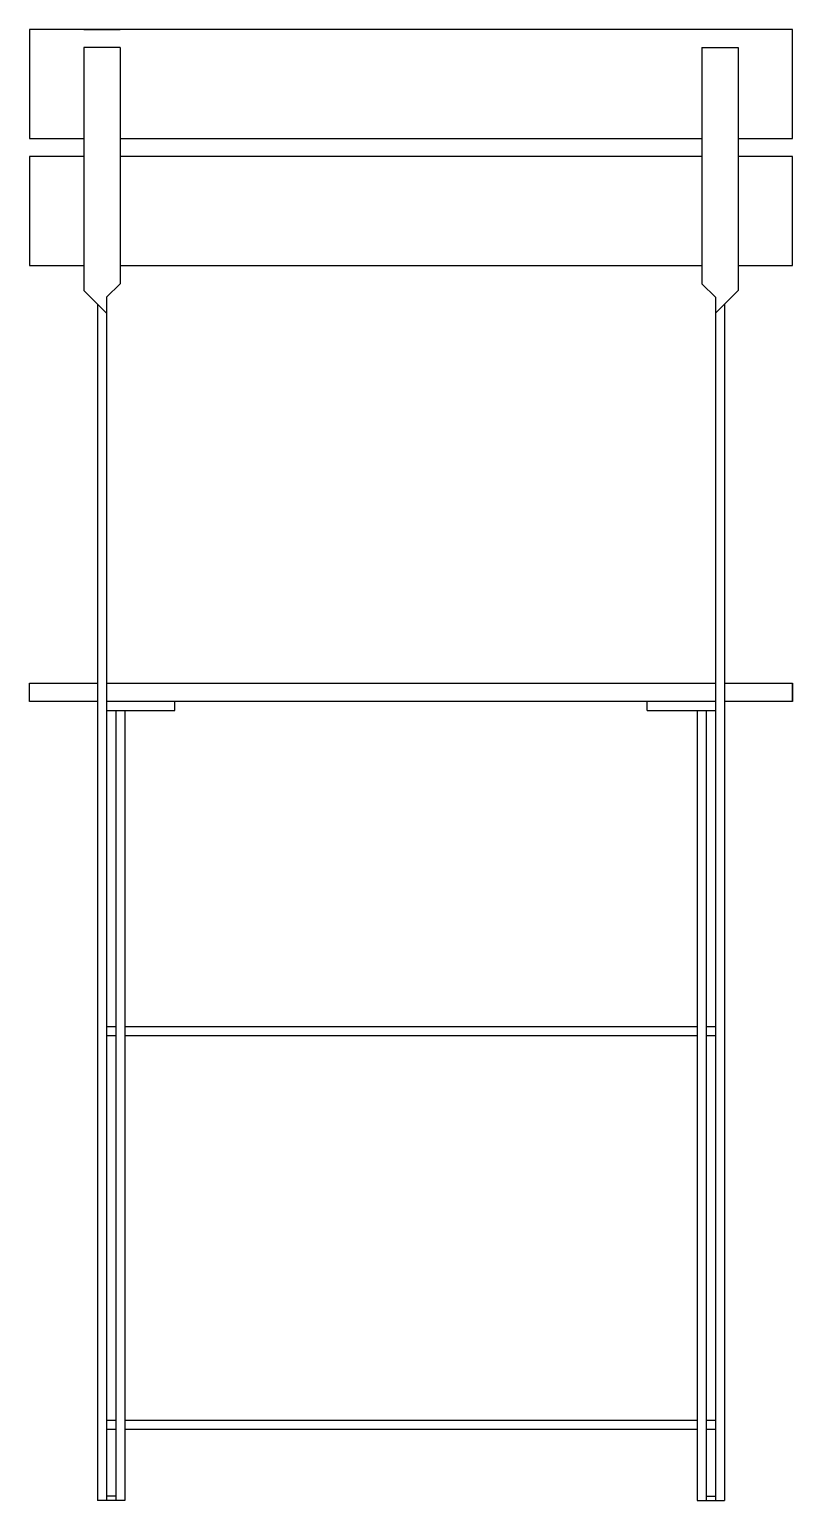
# Model space of a CAD drawing. Extents: x -3.8 to 38.2, y 0 to 81.
import ezdxf

# ---------------------------------------------------------------- set-up
doc = ezdxf.new("R2010")
doc.units = 0
doc.header["$MEASUREMENT"] = 0
doc.layers.get('0').update_dxf_attribs({"linetype": 'CONTINUOUS'})

msp = doc.modelspace()

# ---------------------------------------------------------------- linework, layer by layer
at = {"color": 0, "linetype": 'ByBlock'}
for p, q in [((-3.75, 81), (-3.75, 75)), ((38.25, 81), (-3.75, 81)), ((-0.75, 81), (1.25, 81)), ((-0.75, 81), (1.25, 81)), ((35.25, 81), (33.25, 81)), ((38.25, 75), (38.25, 81)), ((-0.75, 80), (-0.75, 66.625)), ((1.25, 80), (-0.75, 80)), ((1.25, 80), (1.25, 67)), ((33.25, 80), (35.25, 80)), ((33.25, 80), (33.25, 67)), ((35.25, 80), (35.25, 66.625)), ((-3.75, 75), (-0.75, 75)), ((1.25, 75), (33.25, 75)), ((35.25, 75), (38.25, 75)), ((-0.75, 74), (-3.75, 74)), ((-3.75, 74), (-3.75, 68)), ((33.25, 74), (1.25, 74)), ((38.25, 74), (35.25, 74)), ((38.25, 68), (38.25, 74)), ((-3.75, 68), (-0.75, 68)), ((1.25, 68), (33.25, 68)), ((35.25, 68), (38.25, 68)), ((-0.75, 66.625), (0.5, 65.375)), ((1.25, 67), (0.5, 66.25)), ((33.25, 67), (34, 66.25)), ((35.25, 66.625), (34, 65.375)), ((0, 65.875), (0, 0)), ((0.5, 66.25), (0.5, 0)), ((34, 66.25), (34, 0)), ((34.5, 65.875), (34.5, 0)), ((-3.75, 44), (-3.75, 45)), ((-3.75, 45), (0, 45)), ((0.5, 45), (34, 45)), ((34.5, 45), (38.25, 45)), ((38.25, 44), (38.25, 45)), ((38.25, 45), (38.25, 44)), ((0, 44), (-3.75, 44)), ((34, 44), (0.5, 44)), ((4.25, 43.5), (4.25, 44)), ((30.25, 43.5), (30.25, 44)), ((38.25, 44), (34.5, 44)), ((0.5, 43.5), (4.25, 43.5)), ((1, 43.5), (1, 0)), ((1.5, 43.5), (1.5, 0)), ((30.25, 43.5), (34, 43.5)), ((33, 43.5), (33, 0)), ((33.5, 43.5), (33.5, 0)), ((1, 26.091), (0.5, 26.091)), ((33, 26.091), (1.5, 26.091)), ((34, 26.091), (33.5, 26.091)), ((1, 25.591), (0.5, 25.591)), ((33, 25.591), (1.5, 25.591)), ((34, 25.591), (33.5, 25.591)), ((1, 4.409), (0.5, 4.409)), ((33, 4.409), (1.5, 4.409)), ((34, 4.409), (33.5, 4.409)), ((1, 3.909), (0.5, 3.909)), ((33, 3.909), (1.5, 3.909)), ((34, 3.909), (33.5, 3.909)), ((1, 0), (0, 0)), ((1, 0.25), (0.5, 0.25)), ((1.5, 0), (1, 0)), ((33, 0), (33.5, 0)), ((33.5, 0.25), (34, 0.25)), ((33.5, 0), (34.5, 0))]:
    msp.add_line(p, q, dxfattribs=at)

doc.saveas('drawing.dxf')
